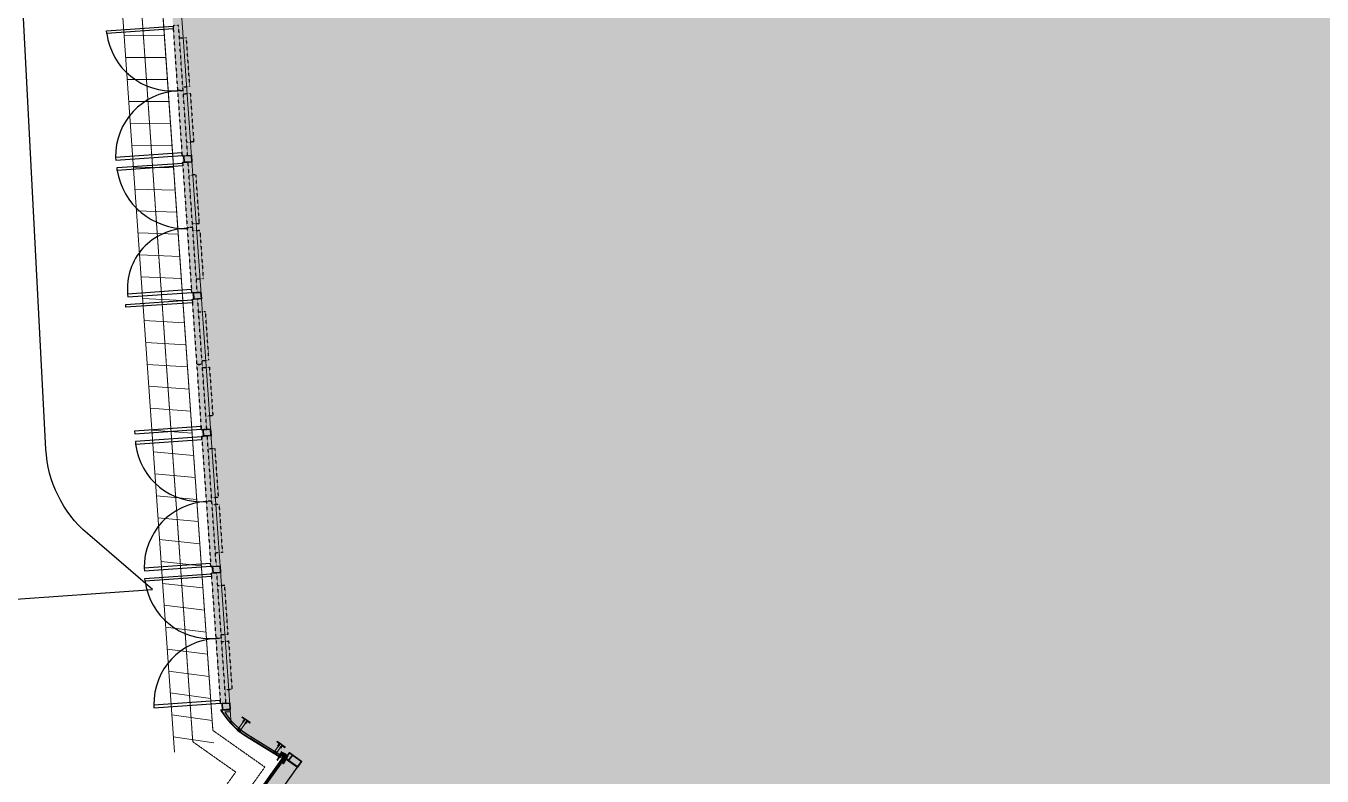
# Model space of a CAD drawing. Header units: millimetres. Extents: x 306 to 836129804, y -168137 to 818603917.
# Drawn here: x 834504380 to 834523031, y 818016245 to 818027040 of the extents above; entities that cross this region are included whole.
import ezdxf
from ezdxf.xclip import XClip

# ---------------------------------------------------------------- set-up
doc = ezdxf.new("R2010")
doc.units = ezdxf.units.MM
doc.header["$LTSCALE"] = 3
doc.header["$XCLIPFRAME"] = 0
for name, pattern in [('3A35X-MAPE-P-CE-00-0$0$B0606', [0.7813, 0.39065, -0.39065]), ('ACAD_ISO03W100', [30, 12, -18]), ('B0701', [2.34375, 1.5625, -0.78125]), ('B0703', [4.6875, 3.125, -1.5625])]:
    doc.linetypes.add(name, pattern=pattern)
doc.layers.add('_LTC', color=251, linetype='Continuous')
for name, color, linetype, lineweight in [('Eva-New', 1, 'ACAD_ISO03W100', 18), ('Hatch (LTC&CB)', 252, 'Continuous', 35), ('UAJ-21EXWA', 251, 'Continuous', 35), ('UAJ-21EXWA-a', 251, 'Continuous', 9), ('UAJ-21EXWA-c', 251, 'Continuous', 9), ('UAJ-21EXWA-d', 251, 'Continuous', 5), ('UAJ-22INWA-a', 251, 'Continuous', 13), ('UAJ-23FLOR-h', 251, 'Continuous', 9), ('UAJ-23FLOR-y', 251, 'B0701', 9), ('UAJ-23FLOR-z', 251, 'B0703', 9), ('UAJ-31EXFR', 251, 'Continuous', 25), ('UAJ-32INFR-c', 251, 'Continuous', 9), ('UAJ-32INFR-h', 251, 'Continuous', 9)]:
    doc.layers.add(name, color=color, linetype=linetype, lineweight=lineweight)

# ---------------------------------------------------------------- blocks, each defined once
blk = doc.blocks.new('*U1555')
at = {"layer": 'UAJ-21EXWA'}
for points in [[(0, 85.00000035762787), (100, 85.00000047683716), (100, 301.9999996423721), (1.192092895507812e-07, 301.9999996423721)], [(1499.999999880791, 85.00000035762787), (1599.999999880791, 85.00000047683716), (1600, 301.9999996423721), (1500.000000119209, 301.9999996423721)], [(2701.294989395497, 85.00000056802281), (2801.294989395497, 85.00000056802281), (2801.294989514706, 301.9999998527671), (2701.294989633916, 301.9999999719764)]]:
    blk.add_lwpolyline(points, close=True, dxfattribs=at)
at = {"layer": 'UAJ-21EXWA-a'}
for points in [[(42.49999906387484, 305.000000582158), (42.4999988079071, 305.0000002384186), (42.49999892711639, 335.0000001192093), (42.49999894466555, 335.000000582158)], [(46.50000011920929, 301.9999992847443), (46.50000023841858, 335.0000004768372), (53.50000023841858, 335.0000007152557), (53.50000023841858, 301.9999992847443)], [(800.0000004768372, 304.9999982118607), (57.49999940395355, 305.0000004768372), (57.49999952316284, 335.0000004768372), (800.0000003576279, 334.9999980926514)], [(800.0000004768372, 305), (1542.499998807907, 305.0000002384186), (1542.499998807907, 335), (800.0000002384186, 335.0000001192093)], [(1546.5, 301.9999992847443), (1546.500000238419, 335.0000003576279), (1553.500000238419, 335.0000007152557), (1553.500000119209, 301.9999992847443)], [(2300, 304.9999980926514), (1557.499999403954, 305.0000003576279), (1557.499999403954, 335.0000004768372), (2300, 334.9999980926514)], [(2300.000000066636, 305.0000003542673), (2743.794988322613, 305.0000005680229), (2743.794988322613, 335.0000003296043), (2300.000000066636, 335.0000004734766)], [(2747.794989514706, 301.9999996143486), (2747.794989633916, 335.0000006872322), (2754.794989633916, 335.0000008064414), (2754.794989633916, 301.9999994951393)], [(2758.794989089141, 305.0000007223989), (2758.79498891866, 305.0000006872322), (2758.79498891866, 335.0000006872322), (2758.794988969932, 335.0000007223989)]]:
    blk.add_lwpolyline(points, dxfattribs=at)
at = {"layer": 'UAJ-21EXWA-c'}
for p, q in [((30.49999856948853, 315.0000002384186), (30.49999904632568, 325.0000001192093)), ((42.4999988079071, 325.0000002384186), (42.49999906387484, 325.0000007013673)), ((42.49999918308413, 315.0000004629487), (42.49999892711639, 315.0000003576279)), ((57.49999940395355, 325.0000003576279), (800.0000004768372, 324.9999983310699)), ((800.0000004768372, 314.9999977350235), (57.49999964237213, 315.0000005960464)), ((69.49999952316284, 315.0000005960464), (69.49999904632568, 325.0000003576279)), ((1542.499998807907, 325.0000002384186), (800.0000004768372, 325.0000003576279)), ((800.0000003576279, 314.9999994039536), (1542.499998927116, 315.0000003576279)), ((1530.499998450279, 315.0000002384186), (1530.499999046326, 325.0000001192093)), ((1557.499999403954, 325.0000003576279), (2300, 324.9999983310699)), ((2300, 314.9999976158142), (1557.499999523163, 315.0000005960464)), ((1569.499999523163, 315.0000005960464), (1569.499999046326, 325.0000003576279)), ((2743.794988322613, 325.0000003296043), (2300.000000066636, 325.0000007118952)), ((2300.000000066636, 314.9999998774302), (2743.794988441823, 315.0000005680229)), ((2731.794987964985, 315.0000004488136), (2731.794988561032, 325.0000003296043)), ((2758.79498891866, 325.0000006872322), (2758.794989089141, 325.0000009608175)), ((2758.794989089141, 315.000000364771), (2758.794989037869, 315.0000008064414)), ((2770.794989037869, 315.0000008064414), (2770.794988561032, 325.0000006872322))]:
    blk.add_line(p, q, dxfattribs=at)
for points in [[(5, 90.00000047683716), (95, 90.00000059604645), (94.99999988079071, 296.9999996423721), (5.00000011920929, 296.9999996423721)], [(1505, 90.00000047683716), (1595, 90.00000059604645), (1594.999999880791, 296.9999996423721), (1505.000000119209, 296.9999996423721)], [(2706.294989514706, 90.0000006872321), (2796.294989514706, 90.00000080644139), (2796.294989276288, 296.9999998527671), (2706.294989753125, 296.9999998527671)]]:
    blk.add_lwpolyline(points, close=True, dxfattribs=at)
for points in [[(5.000000238418579, 246.9999996423721), (94.99999988079071, 246.9999996423721)], [(5.00000011920929, 241.9999994039536), (94.99999988079071, 241.9999995231628)], [(1505.000000238419, 246.9999996423721), (1594.999999761581, 246.9999996423721)], [(1505, 241.9999994039536), (1594.999999880791, 241.9999995231628)], [(2706.294989633916, 246.9999998527671), (2796.294989276288, 246.9999998527671)], [(2706.294989633916, 241.9999997335578), (2796.294989395497, 241.9999997335578)]]:
    blk.add_lwpolyline(points, dxfattribs=at)
blk = doc.blocks.new('08_UNS-comp-StainlessSteel-Ushape--04-sec')
at = {"layer": 'UAJ-32INFR-c'}
h = blk.add_hatch(color=256, dxfattribs=at)
h.dxf.hatch_style = 1
h.paths.add_polyline_path([(0, 10.00000000000003, 0.4142135623730951), (10, 2.842170943040401e-14), (90, 7.105427357601002e-15, 0.4142135623730956), (100, 9.999999999999979), (100.0000000000002, 135.0000000000001), (95, 135), (94.99999999999977, 10.00000000000003, -0.414213562373092), (90, 5.000000000000213), (10, 5.000000000000142, -0.414213562373098), (5, 10.00000000000009), (4.999999999999773, 135), (0, 135.0000000000001)])
at = {"layer": 'UAJ-32INFR-h'}
h = blk.add_hatch(dxfattribs=at)
h.set_pattern_fill('STAAL', color=256)
h.set_pattern_definition([(45, (-1740, 17.99999999945111), (-4.999999779477807, 4.999999779477808), []), (45, (-1738.3, 17.99999999945111), (-4.999999779477807, 4.999999779477808), []), (45, (-1738.2, 17.99999999945111), (-4.999999779477807, 4.999999779477808), []), (45, (-1738.1, 17.99999999945111), (-4.999999779477807, 4.999999779477808), []), (45, (-1738, 17.99999999945111), (-4.999999779477807, 4.999999779477808), []), (45, (-1737.9, 17.99999999945111), (-4.999999779477807, 4.999999779477808), []), (45, (-1737.8, 17.99999999945111), (-4.999999779477807, 4.999999779477808), []), (45, (-1737.7, 17.99999999945111), (-4.999999779477807, 4.999999779477808), [])])
h.paths.add_polyline_path([(0, 10.00000000000003, 0.4142135623730951), (10, 2.842170943040401e-14), (90, 7.105427357601002e-15, 0.4142135623730956), (100, 9.999999999999979), (100.0000000000002, 135.0000000000001), (95, 135), (94.99999999999977, 10.00000000000003, -0.414213562373092), (90, 5.000000000000213), (10, 5.000000000000142, -0.414213562373098), (5, 10.00000000000009), (4.999999999999773, 135), (0, 135.0000000000001)])
at = {"layer": 'UAJ-22INWA-a', "lineweight": -2}
for points in [[(3.039908142984762e-15, 135), (-2.486899575160351e-14, 10.00000000000003, 0.4142135623730952), (9.999999999999966, 2.842170943040401e-14), (89.99999999999996, 0, 0.4142135623730964), (100, 9.999999999999995), (100, 135)], [(5.000000000000003, 135), (4.999999999999975, 10.00000000000003, 0.4142135623730948), (9.999999999999973, 5.00000000000014), (90.00000000000023, 5.00000000000021, 0.4142135623730965), (95.00000000000011, 10.00000000000011), (95, 135)]]:
    blk.add_lwpolyline(points, format="xyb", dxfattribs=at)
for points in [[(3.039908142984762e-15, 135), (5.000000000000003, 135)], [(100, 135), (95, 135)]]:
    blk.add_lwpolyline(points, dxfattribs=at)
blk = doc.blocks.new('*U1638')
blk.add_line((-5.960464477539062e-08, 19.50000047683716), (5.960464477539062e-08, -19.50000047683716))
at = {"layer": 'UAJ-21EXWA'}
for points in [[(50.00000005960464, 23.50000047683716), (4.000000059604645, 23.50000035762787), (4.000000059604645, 69.50000035762787), (-5.960464477539062e-08, 69.50000047683716), (-5.960464477539062e-08, 19.50000047683716), (49.99999994039536, 19.50000035762787), (50.00000005960464, 23.50000059604645)], [(49.99999982118607, -23.50000047683716), (4.000000059604645, -23.50000035762787), (4.000000059604645, -69.50000047683716), (-5.960464477539062e-08, -69.50000047683716), (5.960464477539062e-08, -19.50000047683716), (49.99999982118607, -19.50000047683716), (49.99999982118607, -23.50000071525574)]]:
    blk.add_lwpolyline(points, dxfattribs=at)
at = {"layer": 'UAJ-21EXWA', "elevation": 1.06341179098024e-05}
blk.add_lwpolyline([(181.0430200085211, -15.49999969067583), (163.1955689177084, -15.50000028672228), (163.1955686792898, 15.50000054774275), (181.0430202469397, 15.50000030932417), (181.043020366149, 19.50000054774275), (159.1955687984991, 19.50000042853346), (159.1955686792898, -19.50000028672228), (181.0430201277304, -19.49999980988512)], close=True, dxfattribs=at)
at = {"layer": 'UAJ-21EXWA-c', "elevation": 1.06341179098024e-05}
for points in [[(181.0430201277304, 19.50000054774275), (186.0430202469397, 19.50000054774275)], [(181.0430201277304, -19.49999980988512), (186.0430201277304, -19.49999957146654)]]:
    blk.add_lwpolyline(points, dxfattribs=at)
at = {"layer": 'UAJ-21EXWA-d', "elevation": 1.06341179098024e-05}
for points in [[(49.99999994039536, 19.50000035762787), (159.1955687984991, 19.50000042853346)], [(159.1955686792898, -19.50000028672228), (49.99999982118607, -19.50000047683716)]]:
    blk.add_lwpolyline(points, dxfattribs=at)
blk = doc.blocks.new('*U1639')
blk.add_line((-5.960464477539062e-08, 19.50000047683716), (5.960464477539062e-08, -19.50000047683716))
at = {"layer": 'UAJ-21EXWA'}
for points in [[(50.00000005960464, 23.50000047683716), (4.000000059604645, 23.50000035762787), (4.000000059604645, 69.50000035762787), (-5.960464477539062e-08, 69.50000047683716), (-5.960464477539062e-08, 19.50000047683716), (49.99999994039536, 19.50000035762787), (50.00000005960464, 23.50000059604645)], [(49.99999982118607, -23.50000047683716), (4.000000059604645, -23.50000035762787), (4.000000059604645, -69.50000047683716), (-5.960464477539062e-08, -69.50000047683716), (5.960464477539062e-08, -19.50000047683716), (49.99999982118607, -19.50000047683716), (49.99999982118607, -23.50000071525574)]]:
    blk.add_lwpolyline(points, dxfattribs=at)
at = {"layer": 'UAJ-21EXWA', "elevation": 1.06341179098024e-05}
blk.add_lwpolyline([(153.2422206303296, -15.4999997012714), (135.3947695395169, -15.50000029731785), (135.3947693010983, 15.50000053714718), (153.2422208687481, 15.5000002987286), (153.2422209879574, 19.50000053714718), (131.3947694203076, 19.50000041793789), (131.3947693010983, -19.50000029731785), (153.2422207495389, -19.49999982048069)], close=True, dxfattribs=at)
at = {"layer": 'UAJ-21EXWA-c', "elevation": 1.06341179098024e-05}
for points in [[(153.2422207495389, 19.50000053714718), (158.2422208687481, 19.50000053714718)], [(153.2422207495389, -19.49999982048069), (158.2422207495389, -19.49999958206211)]]:
    blk.add_lwpolyline(points, dxfattribs=at)
at = {"layer": 'UAJ-21EXWA-d', "elevation": 1.06341179098024e-05}
for points in [[(49.99999994039536, 19.50000035762787), (131.3947694203076, 19.50000041793789)], [(131.3947693010983, -19.50000029731785), (49.99999982118607, -19.50000047683716)]]:
    blk.add_lwpolyline(points, dxfattribs=at)
blk = doc.blocks.new('EWS4-2 door module')
for points in [[(-70664.23431229591, -17999.38449668884), (-70530.00073230267, -17999.38449394703), (-70530.0007314682, -18099.38449382782), (-70664.23431181908, -18099.38449406624), (-70664.2343121767, -18094.38449716568), (-70639.23431158066, -18094.38449537754), (-70639.23431229591, -18004.3844949007), (-70664.23431444168, -18004.38449549675)], [(-70634.2343121767, -18004.3844949007), (-70535.0008456707, -18004.38449633121), (-70535.00084292889, -18094.38449585438), (-70634.2343120575, -18094.38449418545)], [(-70664.23431122303, -19974.38449501991), (-70530.0007314682, -19974.38449585438), (-70530.00073099136, -20074.38449549675), (-70664.23431432247, -20074.38449418545), (-70664.23431396484, -20069.3844960928), (-70639.23431181908, -20069.3844949007), (-70639.23431432247, -19979.38449597359), (-70664.23431432247, -19979.38449585438)], [(-70634.23431169987, -19979.38449645042), (-70535.00084340572, -19979.38449716568), (-70535.0008431673, -20069.38449442387), (-70634.23431146145, -20069.38449597359)]]:
    blk.add_lwpolyline(points, close=True)
at = {"layer": 'UAJ-31EXFR'}
for points in [[(-70664.23346757889, -18104.38449525833), (-70664.23361623287, -18144.38449633121), (-71621.79155910015, -18144.38051497936), (-71621.791410923, -18104.38051533699)], [(-70664.23346555233, -19971.18483436108), (-70664.2336153984, -19931.18483424187), (-71621.79155921936, -19931.18881320953), (-71621.79140853882, -19971.18881380558)]]:
    blk.add_lwpolyline(points, close=True, dxfattribs=at)
at = {"layer": 'UAJ-31EXFR', "linetype": '3A35X-MAPE-P-CE-00-0$0$B0606', "elevation": -1.145633454324723e-06}
for points in [[(-70664.23345971107, -18099.38449370861), (-70664.23346912861, -19036.88449645042), (-70584.23346841335, -19036.88449525833), (-70584.23345971107, -18099.38449466228), (-70664.23345971107, -18099.38449370861)], [(-70584.23346865177, -18986.88449549675), (-70484.23346841335, -18986.88449501991), (-70484.2334703207, -18286.88449573517), (-70584.23346185684, -18286.8844949007)], [(-70664.23346972466, -19036.88449501991), (-70664.23347759247, -19974.3844949007), (-70584.23347759247, -19974.38449621201), (-70584.23347043991, -19036.88449573517), (-70664.23346972466, -19036.88449501991)], [(-70584.23347043991, -19086.88449549675), (-70484.23346912861, -19086.88449394703), (-70484.23346853256, -19786.88449561596), (-70584.2334626913, -19786.88449513912)]]:
    blk.add_lwpolyline(points, dxfattribs=at)
blk = doc.blocks.new('FAC-00-0')
at = {"layer": '_LTC'}
for p, q in [((834507318.9691634, 818017199.37721), (834507185.8241057, 818017190.0693507)), ((834507319.2481099, 818017195.3869488), (834507192.8488718, 818017186.5506712)), ((834507321.1170745, 818017168.6521964), (834507239.5755261, 818017162.951816)), ((834507601.8280184, 818016786.7633507), (834508022.4492824, 818016528.0664953)), ((834508021.1376435, 818016533.5691861), (834507603.8550857, 818016790.2126226)), ((834508058.3364187, 818016594.0515409), (834508021.1376435, 818016533.5691861)), ((834508022.4492824, 818016528.0664953), (834508061.7435836, 818016591.9560145)), ((834508061.7435836, 818016591.9560145), (834508058.3364187, 818016594.0515409)), ((834506235.8241826, 818013491.4090914), (834508347.1710625, 818016455.1323565))]:
    blk.add_line(p, q, dxfattribs=at)
for points in [[(834506394.5954391, 817953186.4402099), (834502439.1254252, 818009760.6521547), (834502469.0979798, 818011137.1919142, -0.1260855540377667), (834502638.9346578, 818011744.6659341, -0.01153538548422529), (834503125.7417965, 818012544.8778622), (834502874.90825, 818016116.1152112), (834502928.1535649, 818017555.4617332), (834502932.6512704, 818017612.0754771, -0.3518824166494503), (834504029.3245474, 818018775.2470737), (834506199.8346143, 818018931.022818), (834505264.6723328, 818019734.6683162, -0.2045364363419117), (834504667.3363208, 818020948.287674), (834503425.6772726, 818044845.8532729, -0.4284270144605849), (834505556.702372, 818047098.6460533), (834536841.0728337, 818047287.4061916, -0.3390589641111417), (834537994.6845515, 818046408.822085, -0.0005282743386223199), (834538802.0597303, 818042709.9909185, -0.006711376454954112), (834539225.8753613, 818038707.3230001), (834539226.8239207, 818038681.6829042)], [(834507239.5755261, 818017162.951816, 0.113152466788275), (834507592.849135, 818016827.6622226, 0.007862268151142068), (834507617.4566098, 818016813.366026), (834508035.2025286, 818016556.4376076)], [(834505754.2787223, 818012736.1115499, -0.161117589083942), (834506032.2391685, 818013636.4255537), (834508110.2011822, 818016553.3666922), (834508108.857447, 818016572.5882616)], [(834505754.2787243, 818012736.1115507, -0.161117589083942), (834506032.2391684, 818013636.4255538), (834508110.2011821, 818016553.3666923), (834508108.8574502, 818016572.5882611)]]:
    blk.add_lwpolyline(points, format="xyb", dxfattribs=at)
for points in [[(834506496.6592538, 818027037.4733514), (834506499.448604, 818026997.5707245), (834505544.2216743, 818026930.7970297), (834505541.4323252, 818026970.6996537)], [(834506626.845187, 818025175.2179633), (834506624.055537, 818025215.1205685), (834505668.8291614, 818025148.338932), (834505671.6188109, 818025108.4363266)], [(834506627.0674776, 818025172.0260341), (834506760.9742477, 818025181.387143), (834506767.9479966, 818025081.6306063), (834506634.0412219, 818025072.2694967), (834506633.6925379, 818025077.2573224), (834506658.6316718, 818025079.00076), (834506652.355297, 818025168.7816427), (834506627.416164, 818025167.0382073)], [(834506657.3431264, 818025169.1303296), (834506756.3349988, 818025176.05062), (834506762.6113712, 818025086.2697377), (834506663.6194987, 818025079.3494459)], [(834506634.3907565, 818025067.2817274), (834506637.1801051, 818025027.3791032), (834505693.9336517, 818024961.4428846), (834505691.1443015, 818025001.3455088)], [(834506764.8684707, 818023205.3619877), (834506762.0788196, 818023245.2645931), (834505843.0692871, 818023181.0147907), (834505845.8589358, 818023141.1121854)], [(834506909.8528892, 818021126.898421), (834505954.6268511, 818021060.1244111), (834505957.4163501, 818021020.2217958), (834506912.6372353, 818021087.0819577), (834506909.8419695, 818021127.0670687)], [(834507040.0396838, 818019264.6430914), (834507037.2500353, 818019304.5456961), (834506082.0236609, 818019237.7640593), (834506084.8133111, 818019197.8614547)], [(834507040.2619773, 818019261.451161), (834507174.1687491, 818019270.8122737), (834507181.1424961, 818019171.0557355), (834507047.2357242, 818019161.6946254), (834507046.8870349, 818019166.6824505), (834507071.8261716, 818019168.425888), (834507065.5497991, 818019258.2067722), (834507040.6106625, 818019256.4633349)], [(834507070.5376242, 818019258.5554582), (834507169.5294967, 818019265.4757491), (834507175.8058714, 818019175.6948657), (834507076.8139981, 818019168.7745761)], [(834507047.5852538, 818019156.7068566), (834507050.3746045, 818019116.8042301), (834506095.1476744, 818019050.0305349), (834506092.3583257, 818019089.93316)], [(834507177.7711838, 818017294.4514678), (834507174.9815379, 818017334.3540735), (834506219.7551614, 818017267.5724368), (834506222.5448108, 818017227.6698323)], [(834507177.9934776, 818017291.259539), (834507311.90025, 818017300.6206483), (834507318.8739965, 818017200.864111), (834507184.9672235, 818017191.5030036), (834507184.6185354, 818017196.4908274), (834507209.5576698, 818017198.2342663), (834507203.281297, 818017288.0151478), (834507178.3421627, 818017286.2717112)], [(834507208.2691258, 818017288.363835), (834507307.2609984, 818017295.2841254), (834507313.537371, 818017205.5032434), (834507214.5454987, 818017198.5829511)]]:
    blk.add_lwpolyline(points, close=True, dxfattribs=at)
at = {"layer": '_LTC', "linetype": '3A35X-MAPE-P-CE-00-0$0$B0606', "elevation": -1.145633454324724e-06}
for points in [[(834506496.3105737, 818027042.4611795), (834506561.6894422, 818026107.2436345), (834506641.4946725, 818026112.8226326), (834506576.1158044, 818027048.0401765), (834506496.3105737, 818027042.4611795)], [(834506638.007799, 818026162.7009015), (834506737.764337, 818026169.6746488), (834506688.948109, 818026867.9704137), (834506589.1915777, 818026860.9966676)], [(834506561.6894436, 818026107.2436349), (834506627.0683095, 818025172.0260919), (834506706.8735396, 818025177.6050879), (834506641.4946716, 818026112.822632), (834506561.6894436, 818026107.2436349)], [(834506644.9815454, 818026062.9443637), (834506744.7380819, 818026069.9181105), (834506793.5543116, 818025371.6223449), (834506693.7977793, 818025364.6485988)], [(834506634.042075, 818025072.2695568), (834506699.4209406, 818024137.0520113), (834506779.2261717, 818024142.63101), (834506713.8473032, 818025077.8485522), (834506634.042075, 818025072.2695568)], [(834506775.7392975, 818024192.5092778), (834506875.4958357, 818024199.4830244), (834506826.6796083, 818024897.7787906), (834506726.9230778, 818024890.8050448)], [(834506699.4209428, 818024137.0520122), (834506764.7998091, 818023201.8344665), (834506844.6050385, 818023207.413465), (834506779.2261717, 818024142.6310096), (834506699.4209428, 818024137.0520122)], [(834506782.7130458, 818024092.7527394), (834506882.4695837, 818024099.726487), (834506931.2858101, 818023401.4307215), (834506831.5292804, 818023394.456974)], [(834506909.5050764, 818021131.8863089), (834506974.8839434, 818020196.6687646), (834507054.6891727, 818020202.2477633), (834506989.310306, 818021137.4653049), (834506909.5050764, 818021131.8863089)], [(834507051.2022986, 818020252.1260306), (834507150.9588366, 818020259.0997771), (834507102.1426103, 818020957.3955425), (834507002.386079, 818020950.4217975)], [(834506974.8839439, 818020196.668765), (834507040.262811, 818019261.4512202), (834507120.0680397, 818019267.0302178), (834507054.6891727, 818020202.2477624), (834506974.8839439, 818020196.668765)], [(834507058.176047, 818020152.3694922), (834507157.9325849, 818020159.3432398), (834507206.7488124, 818019461.0474753), (834507106.9922816, 818019454.0737268)], [(834507047.2365648, 818019161.6946845), (834507112.6154311, 818018226.4771394), (834507192.4206613, 818018232.0561373), (834507127.0417931, 818019167.2736818), (834507047.2365648, 818019161.6946845)], [(834507188.9338038, 818018281.9344072), (834507288.690342, 818018288.9081542), (834507239.8741121, 818018987.203919), (834507140.1175808, 818018980.2301736)], [(834507112.6154325, 818018226.4771397), (834507177.9942983, 818017291.2595968), (834507257.7995284, 818017296.8385925), (834507192.4206594, 818018232.0561367), (834507112.6154325, 818018226.4771397)], [(834507195.9075488, 818018182.1778691), (834507295.6640868, 818018189.1516162), (834507344.4803147, 818017490.8558508), (834507244.7237834, 818017483.8821034)]]:
    blk.add_lwpolyline(points, dxfattribs=at)
at = {"layer": '_LTC'}
for centre, radius, start, end in [((834506483.9226656, 818027051.4631249), 947.4165417919603, 187.3171657625047, 274.7082853389636), ((834506616.0533981, 818025161.3881112), 947.4165417919603, 93.28953220900415, 180.6806443676063), ((834506675.5486158, 818025117.70144), 993.9741835004676, 189.0447489367471, 271.4286548439218), ((834506703.7555581, 818023259.7618448), 864.2811786560438, 90.22706340655495, 185.2276252041689), ((834506897.1171658, 818021140.8882527), 947.4165417919603, 187.3171657625047, 274.7082853389636), ((834507029.2478993, 818019250.8132415), 947.4165417919603, 93.28953220900415, 180.6806443676063), ((834507034.8486661, 818019170.6966304), 947.4165417919603, 187.3171657625047, 274.7082853389636), ((834507166.979398, 818017280.6216165), 947.4165417919603, 93.28953220900415, 180.6806443676063), ((834508147.5192429, 818017765.8392316), 1120.878446555376, 210.909091128418, 240.8667397321775), ((834508147.5192429, 818017765.8392316), 1116.678446555376, 211.2491403807404, 240.8667397321775)]:
    blk.add_arc(centre, radius, start, end, dxfattribs=at)
for name, p, rotation in [('EWS4-2 door module', (834576001.7611574, 818046085.3420339), 3.998908415521892), ('*U1638', (834507549.4941852, 818017054.037791), 234.919342100151), ('*U1638', (834507549.4941874, 818017054.0377918), 234.9193421001508), ('*U1639', (834508052.3133947, 818016701.4751997), 234.534022943894), ('*U1639', (834508052.3133945, 818016701.4751998), 234.5340229438939)]:
    blk.add_blockref(name, p, dxfattribs=dict(at, rotation=rotation))
ref = blk.add_blockref('*U1555', (834506791.0343301, 818014124.2704799), dxfattribs=dict(at, rotation=54.53402068201333))
XClip(ref).set_block_clipping_path([(2701.149496793747, -0.051319509744644165), (2801.3494968414307, -0.05131933093070984), (2801.3494968414307, 302.1486802995205), (2754.8494970798492, 302.14867982268333), (2754.8494970798492, 335.1486810743809), (1553.6000003814697, 335.1486764252186), (1553.6000008583069, 304.94867619872093), (2701.149497270584, 304.9486807882786)])
for p, xscale, rotation in [((834508066.0025373, 818016589.3366053), -1, 148.4070234752396), ((834508066.0025393, 818016589.3366071), -0.9999999999999991, 148.4070234752393)]:
    blk.add_blockref('08_UNS-comp-StainlessSteel-Ushape--04-sec', p, dxfattribs=dict(at, xscale=xscale, rotation=rotation))
blk = doc.blocks.new('*U1689')
at = {"layer": 'UAJ-23FLOR-h'}
h = blk.add_hatch(dxfattribs=at)
h.set_pattern_fill('ANSI31', color=256, scale=100, angle=315)
h.set_pattern_definition([(0, (374.9999901890013, 66830.3091722873), (8.526512829121202e-14, 317.4999999999999), [])])
h.paths.add_polyline_path([(-2.432008528785445e-06, 19901.16276744722), (-5.296367589835427e-06, 47929.14640563267), (574.9999927402184, 47929.14640558795), (574.9999960814148, 19901.16276776014)])
for p, q in [((-2.282996916824731e-06, 19901.16276719334), (-5.445379201767204e-06, 47929.14640540106)), ((574.9999928147242, 47929.14640561953), (574.9999960421036, 20174.18385771444))]:
    blk.add_line(p, q, dxfattribs=at)

msp = doc.modelspace()

# ---------------------------------------------------------------- hatches: boundary and pattern name
at = {"layer": 'Hatch (LTC&CB)', "ltscale": 0.5}
h = msp.add_hatch(color=256, dxfattribs=at)
h.dxf.hatch_style = 1
h.paths.add_polyline_path([(834513554.2875786, 817967164.184733), (834513136.0010567, 817973147.5986885), (834516444.2460145, 817973378.8703827), (834516862.5325388, 817967395.4564129)])
edge = h.paths.add_edge_path()
edge.add_line((834574531.2963331, 818045981.8457801), (834554099.929931, 818044553.5366205))
edge.add_line((834554099.929931, 818044553.5366205), (834551123.8228455, 818044183.8080285))
edge.add_line((834551123.8228455, 818044183.8080285), (834548209.0206542, 818043477.5243225))
edge.add_line((834548209.0206542, 818043477.5243225), (834545391.3720644, 818042450.0201086))
edge.add_line((834545391.3720644, 818042450.0201086), (834542706.1556592, 818041114.1603316))
edge.add_line((834542706.1556592, 818041114.1603316), (834540186.9918953, 818039486.6707257))
edge.add_line((834540186.9918953, 818039486.6707257), (834537891.0747983, 818037557.0067935))
edge.add_line((834537891.0747983, 818037557.0067935), (834535879.1420094, 818035334.0248597))
edge.add_line((834535879.1420094, 818035334.0248597), (834535855.3944789, 818035294.2675608))
edge.add_line((834535855.3944789, 818035294.2675608), (834532032.6782387, 818042572.4388088))
edge.add_line((834532032.6782387, 818042572.4388088), (834531164.0984614, 818043800.1153567))
edge.add_line((834531164.0984614, 818043800.1153567), (834530021.2562451, 818044771.3886445))
edge.add_line((834530021.2562451, 818044771.3886445), (834528673.237675, 818045435.2700317))
edge.add_line((834528673.237675, 818045435.2700317), (834527205.3850749, 818045748.6568446))
edge.add_line((834527205.3850749, 818045748.6568446), (834506196.3506466, 818045615.4155988))
edge.add_arc((834506271.1753964, 818044617.8358235), 1000.382002588579, 94.28951124117238, 184.8385578105567)
edge.add_line((834505274.3584335, 818044533.4551773), (834507175.0349003, 818017345.0717123))
edge.add_arc((834508006.2233039, 818017538.0693862), 853.3008053756253, 193.0721449834389, 241.7750472788793)
edge.add_line((834507602.6678852, 818016786.2281208), (834508069.1239861, 818016499.3412285))
edge.add_line((834508069.1239861, 818016499.3412285), (834506033.0790353, 818013635.890324))
edge.add_arc((834507255.7232584, 818012765.1948972), 1500.989481160123, 144.5437625065404, 184.7118367485428)
edge.add_line((834505759.8064644, 818012641.8970132), (834510574.8280377, 817943764.9910301))
edge.add_arc((834512461.4285563, 817944222.0794972), 1941.182985577997, 193.6192718619657, 275.7769527828718)
edge.add_line((834512656.820462, 817942290.75524), (834514135.0129817, 817942432.7829566))
edge.add_line((834514135.0129817, 817942432.7829566), (834515639.5898061, 817942609.6817144))
edge.add_line((834515639.5898061, 817942609.6817144), (834517125.2230971, 817942816.5733008))
edge.add_line((834517125.2230971, 817942816.5733008), (834518606.1282966, 817943054.9641434))
edge.add_line((834518606.1282966, 817943054.9641434), (834520081.6376159, 817943324.7467438))
edge.add_line((834520081.6376159, 817943324.7467438), (834521550.6787682, 817943623.4372313))
edge.add_line((834521550.6787682, 817943623.4372313), (834523003.1909853, 817943997.2323029))
edge.add_line((834523003.1909853, 817943997.2323029), (834524434.6779621, 817944444.8476892))
edge.add_line((834524434.6779621, 817944444.8476892), (834525841.3906198, 817944965.1110799))
edge.add_line((834525841.3906198, 817944965.1110799), (834527219.6447655, 817945556.6599009))
edge.add_line((834527219.6447655, 817945556.6599009), (834528566.4663409, 817946218.3362625))
edge.add_line((834528566.4663409, 817946218.3362625), (834529949.1975069, 817946963.0067956))
edge.add_line((834529949.1975069, 817946963.0067956), (834530025.4386841, 817945888.6557508))
edge.add_line((834530025.4386841, 817945888.6557508), (834530524.2280539, 817945923.5249519))
edge.add_line((834530524.2280539, 817945923.5249519), (834531068.3343124, 817946109.8721913))
edge.add_line((834531068.3343124, 817946109.8721913), (834531037.8571603, 817946545.8476382))
edge.add_line((834531037.8571603, 817946545.8476382), (834533865.2576491, 817946000.0480125))
edge.add_line((834533865.2576491, 817946000.0480125), (834536130.1011477, 817945599.4485525))
edge.add_line((834536130.1011477, 817945599.4485525), (834538400.1908902, 817945229.7315427))
edge.add_line((834538400.1908902, 817945229.7315427), (834540675.1291097, 817944891.1253359))
edge.add_line((834540675.1291097, 817944891.1253359), (834542954.494443, 817944583.7301323))
edge.add_line((834542954.494443, 817944583.7301323), (834545237.8685557, 817944307.6853015))
edge.add_line((834545237.8685557, 817944307.6853015), (834547578.8128494, 817944055.8657025))
edge.add_line((834547578.8128494, 817944055.8657025), (834549775.2120743, 817943852.7193749))
edge.add_line((834549775.2120743, 817943852.7193749), (834552166.6682281, 817943704.7044293))
edge.add_line((834552166.6682281, 817943704.7044293), (834554408.0140736, 817943602.5051898))
edge.add_line((834554408.0140736, 817943602.5051898), (834556706.8720335, 817943525.9335827))
edge.add_line((834556706.8720335, 817943525.9335827), (834559062.7525511, 817943492.2506982))
edge.add_line((834559062.7525511, 817943492.2506982), (834561264.7959542, 817943499.6060555))
edge.add_line((834561264.7959542, 817943499.6060555), (834563662.805802, 817943545.8192695))
edge.add_line((834563662.805802, 817943545.8192695), (834565905.0821311, 817943629.5407001))
edge.add_line((834565905.0821311, 817943629.5407001), (834568202.2235788, 817943747.6000468))
edge.add_line((834568202.2235788, 817943747.6000468), (834570497.1715583, 817943902.4870338))
edge.add_line((834570497.1715583, 817943902.4870338), (834572789.3424196, 817944094.1622797))
edge.add_line((834572789.3424196, 817944094.1622797), (834575076.8880951, 817944322.4462694))
edge.add_line((834575076.8880951, 817944322.4462694), (834577358.8485965, 817944599.7346953))
edge.add_arc((834577188.4102644, 817949142.5459951), 4546.007449470469, 272.1486296327768, 348.0754999770829)
edge.add_line((834581636.318153, 817948203.238194), (834581931.6191186, 817949988.7878709))
edge.add_line((834581931.6191186, 817949988.7878709), (834582222.8927813, 817952167.7077127))
edge.add_line((834582222.8927813, 817952167.7077127), (834582444.6448697, 817954354.4007571))
edge.add_line((834582444.6448697, 817954354.4007571), (834582596.7161981, 817956553.5893033))
edge.add_line((834582596.7161981, 817956553.5893033), (834582678.7199463, 817958758.7008262))
edge.add_line((834582678.7199463, 817958758.7008262), (834582689.6004196, 817961000.6853927))
edge.add_line((834582689.6004196, 817961000.6853927), (834582627.8349453, 817963239.9127623))
edge.add_line((834582627.8349453, 817963239.9127623), (834582495.0484269, 817965475.7417142))
edge.add_line((834582495.0484269, 817965475.7417142), (834582352.0371794, 817967521.4644701))
edge.add_line((834582352.0371794, 817967521.4644701), (834582377.3017465, 817967501.2573416))
edge.add_line((834582377.3017465, 817967501.2573416), (834583280.4098197, 817967592.3724535))
edge.add_line((834583280.4098197, 817967592.3724535), (834582885.6743841, 817972682.2829502))
edge.add_line((834582885.6743841, 817972682.2829502), (834582550.7585597, 817977040.087476))
edge.add_line((834582550.7585597, 817977040.087476), (834582280.7159691, 817980552.6941899))
edge.add_line((834582280.7159691, 817980552.6941899), (834582016.0826895, 817983880.3056784))
edge.add_line((834582016.0826895, 817983880.3056784), (834581737.2924131, 817986867.2783637))
edge.add_line((834581737.2924131, 817986867.2783637), (834581397.7587786, 817990004.3583491))
edge.add_line((834581397.7587786, 817990004.3583491), (834578831.2786306, 818011297.8700217))
edge.add_line((834578831.2786306, 818011297.8700217), (834578649.3672444, 818012963.5483121))
edge.add_line((834578649.3672444, 818012963.5483121), (834576771.549405, 818039832.1183864))
edge.add_line((834576771.549405, 818039832.1183864), (834576279.8499508, 818039797.7448243))
edge.add_line((834576279.8499508, 818039797.7448243), (834575932.169804, 818044771.1641917))
edge.add_arc((834574629.9863018, 818044680.2268811), 1305.354920261004, 3.994735601767179, 94.33592376376863)

# ---------------------------------------------------------------- next in the draw order: block references
msp.add_blockref('FAC-00-0', (0, 0))

# ---------------------------------------------------------------- next in the draw order: hatches: boundary and pattern name
at = {"layer": 'Eva-New', "linetype": 'Continuous', "ltscale": 0.01}
h = msp.add_hatch(dxfattribs=at)
h.set_pattern_fill('ANSI31', color=8, scale=350, angle=4)
h.set_pattern_definition([(49, (0, 0), (-838.6710210225554, 729.0455959657013), [])])
edge = h.paths.add_edge_path()
edge.add_arc((834611513.5385946, 818068145.3264505), 14099.99999968531, 55.19002574308559, 154.5596091027724)
edge.add_line((834598780.7776825, 818074202.2893481), (834595240.3911003, 818066761.4558462))
edge.add_arc((834589822.417787, 818069339.3552195), 6000.000000233124, 273.9989064334658, 334.5546563119141, ccw=False)
edge.add_line((834590240.8423903, 818063353.9629304), (834585554.5350056, 818063026.3542768))
edge.add_arc((834584989.6617913, 818071106.6338656), 8099.999998867221, 264.220048196886, 273.9989064322582, ccw=False)
edge.add_line((834584173.925572, 818063047.8142), (834580415.7397891, 818063428.2282544))
edge.add_arc((834579106.5335116, 818050494.3201492), 12999.99999816069, 84.2200481985661, 93.99077919798958)
edge.add_line((834578201.7864021, 818063462.7985727), (834574221.9197499, 818063185.1428037))
edge.add_arc((834573731.4752913, 818070170.6889209), 7002.741628984699, 184.518270925359, 274.0160585979712, ccw=False)
edge.add_arc((834553791.0620614, 818068592.8452796), 13000.0000005708, 4.527501078735133, 25.16518805878682)
edge.add_line((834565557.174624, 818074120.828201), (834563375.7160238, 818078763.9842684))
edge.add_arc((834569692.9588658, 818081779.3520507), 6999.999999030279, 186.261998653722, 205.5162346975632, ccw=False)
edge.add_line((834562734.724241, 818081015.8267443), (834561851.4163579, 818093822.5155479))
edge.add_arc((834568795.7761757, 818094576.8707228), 6985.211880096444, 103.79340942041148, 186.1996435070692, ccw=False)
edge.add_line((834567130.3497419, 818101360.6410463), (834607738.9713905, 818104323.6446342))
edge.add_arc((834606780.3295362, 818117304.0183489), 13015.72495013958, 274.223807264846, 392.8596289379157)
edge.add_arc((834623587.3262396, 818128173.8785237), 6999.999999836902, 183.9989136523716, 212.9539425140163, ccw=False)
edge.add_line((834616604.3686309, 818127685.7156067), (834614554.4666462, 818157541.1841724))
edge.add_line((834614554.4666462, 818157541.1841724), (834608569.0701823, 818157122.7809477))
edge.add_line((834608569.0701823, 818157122.7809477), (834610618.9763948, 818127267.2902491))
edge.add_arc((834623587.3262378, 818128173.8785231), 12999.99999806346, 183.9989136508734, 212.8579348742854)
edge.add_arc((834606785.1724918, 818117301.6086594), 7012.974383020965, -85.87050168941721, 32.994913872568816, ccw=False)
edge.add_line((834607290.1835088, 818110306.8410742), (834542916.4285616, 818105772.5570611))
edge.add_line((834542916.4285616, 818105772.5570611), (834543332.168679, 818099784.931535))
edge.add_line((834543332.168679, 818099784.931535), (834548339.9487058, 818100139.6961751))
edge.add_arc((834548849.6206386, 818093135.5706489), 7022.644791367745, 1.917894415990986, 94.16192873604791, ccw=False)
edge.add_line((834555868.3314306, 818093370.5997602), (834556822.6031799, 818079614.5109141))
edge.add_arc((834565030.3921052, 818080333.9384184), 8239.258156901009, 185.0092761133849, 211.2767633085009)
edge.add_line((834557988.549832, 818076056.3418531), (834560014.6381451, 818071842.7746612))
edge.add_arc((834553704.8687762, 818068780.019501), 7013.81912084653, -83.41200971856142, 25.89188562423311, ccw=False)
edge.add_line((834554509.5567249, 818061812.5137804), (834511331.2743995, 818058806.1397856))
edge.add_arc((834510845.0625758, 818065789.233517), 6999.999999933733, 141.8798806352492, 273.9829049167347, ccw=False)
edge.add_arc((834495100.3448526, 818078140.8887452), 13011.48484009153, 321.889271565979, 363.9966433354928)
edge.add_line((834508080.187521, 818079047.7636253), (834507303.147802, 818090245.0026575))
edge.add_arc((834514286.1054543, 818090733.1649512), 6999.999999943095, 94.21783473311712, 183.9989085377374, ccw=False)
edge.add_line((834513771.2650272, 818097714.206373), (834514324.2611847, 818097754.9889383))
edge.add_line((834514324.2611847, 818097754.9889383), (834515094.2032907, 818097812.2750338))
edge.add_arc((834515888.7804214, 818090839.1162039), 7018.283043878132, 4.391191596629085, 96.50069787772958, ccw=False)
edge.add_line((834522886.4615402, 818091376.4762715), (834523318.1003574, 818085091.4654405))
edge.add_line((834523318.1003574, 818085091.4654405), (834529307.3396509, 818085510.1591995))
edge.add_line((834529307.3396509, 818085510.1591995), (834528870.5492542, 818091758.2633296))
edge.add_arc((834535853.5069062, 818092246.4256233), 6999.999999586337, 93.99890853307471, 183.9989085379415, ccw=False)
edge.add_line((834535365.3446131, 818099229.3832753), (834540639.8020831, 818099596.5330453))
edge.add_line((834540639.8020831, 818099596.5330453), (834540220.7704337, 818105616.323317))
edge.add_line((834540220.7704337, 818105616.323317), (834513376.0995728, 818103738.6078113))
edge.add_arc((834514284.2614373, 818090770.3680685), 13000.00000003277, 94.00586599802176, 183.991117880833)
edge.add_line((834501315.7883602, 818089865.5443004), (834502093.999344, 818078618.6765761))
edge.add_arc((834495110.6965383, 818078135.4768907), 7000.000000828009, -66.13857842422561, 3.9581909098961887, ccw=False)
edge.add_arc((834495110.6965395, 818078135.4768903), 6999.999999981786, 273.99870041279297, 293.8614215680351, ccw=False)
edge.add_line((834495598.8334678, 818071152.5174648), (834484038.0252761, 818070344.3705096))
edge.add_arc((834484944.5652856, 818057376.0172908), 12999.99999985473, 3.998699986240524, 93.99870041178127, ccw=False)
edge.add_line((834497912.918511, 818058282.557204), (834498850.7850932, 818044866.0656179))
edge.add_arc((834505832.5325971, 818045382.0451274), 7000.788031506466, 153.5175844556254, 184.2267069343446, ccw=False)
edge.add_arc((834505831.7802428, 818045382.3021698), 7000.000000506094, 93.9907792036035, 153.5167215738451, ccw=False)
edge.add_line((834505344.6087215, 818052365.3290147), (834578107.7560652, 818057441.656797))
edge.add_arc((834579012.5031768, 818044473.1783768), 12999.99999509848, 84.22004763743712, 93.99077920788699, ccw=False)
edge.add_line((834580321.7095807, 818057407.0864662), (834583663.296837, 818057068.8416442))
edge.add_arc((834584972.5032473, 818070002.7497832), 13000.00004509936, 264.2200476312211, 273.9989064308502)
edge.add_line((834585879.0898904, 818057034.399779), (834609493.5669917, 818058685.2319609))
edge.add_arc((834609981.7373167, 818051702.1557314), 7000.118848462731, -19.364931974248975, 93.99890643048622, ccw=False)
edge.add_arc((834628850.3650681, 818045070.4409646), 13000.00000042529, 160.6350680240969, 183.9989064535735)
edge.add_line((834615882.0151088, 818044163.8543195), (834619634.348526, 817990488.2644923))
edge.add_arc((834610656.2600935, 817989860.627584), 8999.999999519287, -86.01194112060227, 3.998906454734822, ccw=False)
edge.add_line((834611282.1972058, 817980882.4204844), (834602812.2813497, 817980291.9201078))
edge.add_line((834602812.2813497, 817980291.9201078), (834603230.7061716, 817974306.527834))
edge.add_line((834603230.7061716, 817974306.527834), (834611717.6719617, 817974898.2168859))
edge.add_arc((834612343.6090722, 817965920.0097858), 8999.999999977357, 3.8734655887747067, 93.98805886777768, ccw=False)
edge.add_line((834621323.0501077, 817966527.9889727), (834621688.4984579, 817961112.7419763))
edge.add_line((834621688.4984579, 817961112.7419763), (834627673.3989117, 817961529.9934386))
edge.add_line((834627673.3989117, 817961529.9934386), (834621867.801321, 818044576.6440177))
edge.add_arc((834628850.6858916, 818045064.8011855), 6999.926738671702, 160.627157224399, 183.9989083996896, ccw=False)
edge.add_arc((834609980.9204334, 818051699.8431354), 13002.36888268257, 340.6271572335476, 454.0111039654658)
edge.add_line((834609071.4073162, 818064670.3628802), (834607456.5171404, 818064557.3573512))
edge.add_arc((834607170.3486158, 818068550.9500543), 4003.832551789663, 155.6211224779758, 274.0986331619272, ccw=False)
edge.add_line((834603523.5142193, 818070203.6066998), (834604195.8682836, 818071618.3222857))
edge.add_arc((834611513.5386757, 818068145.3264558), 8100.000000027051, 54.14039305783359, 154.6107958035704, ccw=False)
edge.add_arc((834623873.9558088, 818085245.9413723), 13000.02232763516, 234.1403928659832, 234.163197705768)
edge.add_line((834616262.7220054, 818074706.9802988), (834619562.6153525, 818079722.129262))

# ---------------------------------------------------------------- next in the draw order: linework, layer by layer
at = {"layer": 'UAJ-23FLOR-y'}
for points in [[(834508778.9983292, 817967513.0863273), (834505582.5116675, 818013237.0198662), (834507817.2835333, 818016374.7693292), (834507069.8746021, 818016902.0352436), (834505137.798635, 818044539.5392339, 0.0004855043279131131)], [(834508467.6280792, 817967665.2578448), (834505275.7391074, 818013323.4240339), (834507398.1027195, 818016303.3457819), (834506780.5390732, 818016739.0112481), (834504838.5290232, 818044518.617966, 0.0004855043765000766)]]:
    msp.add_lwpolyline(points, format="xyb", dxfattribs=at)
at = {"layer": 'UAJ-23FLOR-z', "linetype": 'B0703'}
msp.add_lwpolyline([(834506368.6594486, 818030793.298754), (834507317.1742256, 818017225.1891491), (834507331.6308702, 818017014.9828604), (834507434.8769568, 818016889.4440892), (834508068.2841196, 818016499.8764582), (834506032.2391685, 818013636.4255537, 0.1402342625587254), (834505753.3880672, 818012728.5309135), (834506488.5106802, 818002204.1001642), (834506488.5106802, 818002204.1001642), (834507627.0175774, 817985920.7293626), (834508641.3753349, 817971408.1502461)], format="xyb", dxfattribs=at)

# ---------------------------------------------------------------- next in the draw order: block references
at = {"layer": 'UAJ-23FLOR-h', "rotation": 3.998949732466974}
msp.add_blockref('*U1689', (834507903.19459, 817996736.863086), dxfattribs=at)

doc.saveas('drawing.dxf')
